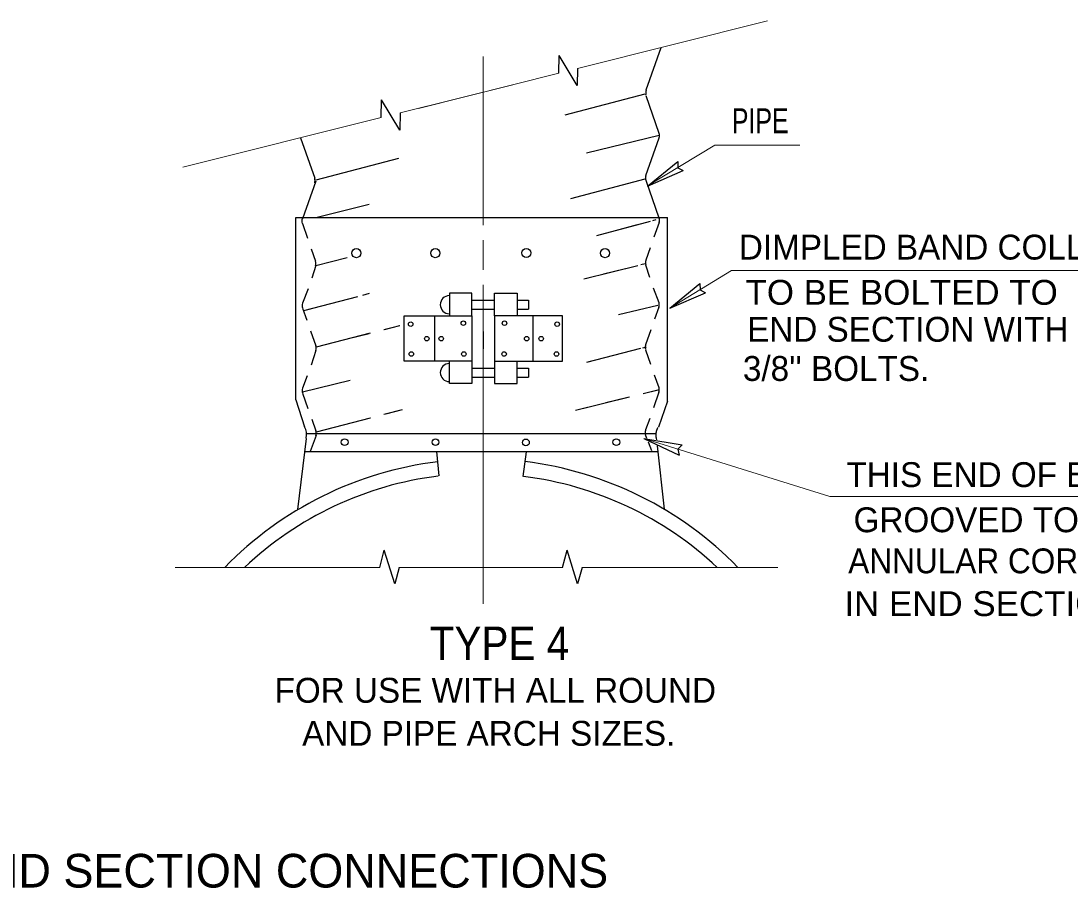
# Model space of a CAD drawing. Extents: x 594 to 966, y -57 to 211.
# Drawn here: x 792.07 to 838.48, y 87.89 to 126.23 of the extents above; entities that cross this region are included whole.
import ezdxf
from ezdxf.enums import TextEntityAlignment as Align

# ---------------------------------------------------------------- set-up
doc = ezdxf.new("R2010")
doc.units = 0
doc.header["$LTSCALE"] = 0.41
doc.linetypes.add('LONG_DASHED', pattern=[7.5, 6, -1.5])
for name, color, linetype, lineweight in [('1', 7, 'Continuous', 25), ('14', 7, 'Continuous', 35), ('15', 7, 'Continuous', 25)]:
    doc.layers.add(name, color=color, linetype=linetype, lineweight=lineweight)

msp = doc.modelspace()

# ---------------------------------------------------------------- linework, layer by layer
at = {"layer": '1', "lineweight": 13}
for p, q in [((816.6968, 124.1315), (825.1002, 126.2332)), ((815.8652, 123.9232), (809.6527, 122.369)), ((808.8468, 122.1673), (813.836, 123.4157)), ((808.0152, 121.9598), (799.236, 119.7632)), ((807.9452, 102.0707), (798.8952, 102.0707)), ((808.8027, 102.0707), (813.9452, 102.0707)), ((816.0368, 102.0707), (809.6335, 102.0707)), ((816.8943, 102.0707), (825.556, 102.0707))]:
    msp.add_line(p, q, dxfattribs=at)
at = {"layer": '1'}
for p, q in [((815.8652, 123.9232), (815.8768, 124.7057)), ((808.0152, 121.9598), (808.0277, 122.7415)), ((819.7927, 118.9357), (821.1293, 120.0165)), ((819.7927, 118.9357), (821.3718, 119.6157)), ((820.7727, 113.5357), (822.1085, 114.6182)), ((820.7727, 113.5357), (822.351, 114.2182)), ((819.6352, 107.7648), (821.331, 107.4823)), ((819.6352, 107.7648), (821.1918, 107.0357)), ((807.9452, 102.0707), (808.1468, 102.8265)), ((816.0368, 102.0707), (816.2385, 102.8265))]:
    msp.add_line(p, q, dxfattribs=at)
for points in [[(816.6968, 124.1315), (816.6843, 123.3732), (815.8768, 124.7057)], [(808.8468, 122.1673), (808.8352, 121.4098), (808.0277, 122.7415)], [(821.1293, 120.0165), (821.1393, 119.7457), (821.3718, 119.6157)], [(822.1085, 114.6182), (822.1177, 114.3473), (822.351, 114.2182)], [(821.331, 107.4823), (821.1352, 107.2957), (821.1918, 107.0357)], [(808.8027, 102.0707), (808.6068, 101.3382), (808.1468, 102.8265)], [(816.8943, 102.0707), (816.6985, 101.3382), (816.2385, 102.8265)]]:
    msp.add_lwpolyline(points, dxfattribs=at)
at = {"layer": '15'}
for p, q in [((820.3777, 125.0523), (819.7135, 123.1682)), ((816.1518, 122.0865), (819.6918, 123.0065)), ((819.7118, 122.9365), (820.2993, 121.269)), ((817.0918, 120.4065), (820.3118, 121.1865)), ((804.4393, 121.0648), (805.0693, 119.279)), ((820.2918, 121.0557), (819.7035, 119.3882)), ((805.1318, 119.2065), (808.7918, 120.1665)), ((805.1118, 119.1565), (804.5243, 117.4898)), ((816.4018, 118.3865), (819.6818, 119.2465)), ((819.7118, 119.1965), (820.2993, 117.5298)), ((805.1118, 117.5465), (807.4718, 118.1265)), ((804.2318, 109.4865), (804.2318, 117.5465)), ((820.6718, 109.4265), (820.6718, 117.5465)), ((804.5218, 117.2765), (804.7477, 116.6323)), ((820.3027, 117.3165), (820.0768, 116.6723)), ((804.9152, 116.159), (805.1093, 115.6098)), ((819.9085, 116.199), (819.7152, 115.6498)), ((805.1218, 115.4165), (804.946, 114.8632)), ((819.7018, 115.4565), (819.8777, 114.9032)), ((804.7785, 114.389), (804.5343, 113.7498)), ((820.046, 114.429), (820.2893, 113.7898)), ((812.0252, 113.8865), (813.0252, 113.8865)), ((814.0252, 113.8865), (814.5252, 113.8865)), ((814.5252, 113.8865), (814.5252, 113.4865)), ((804.5318, 113.5365), (804.7177, 113.0023)), ((812.0252, 113.4865), (813.0252, 113.4865)), ((814.0252, 113.4865), (814.5252, 113.4865)), ((820.2927, 113.5765), (820.1068, 113.0423)), ((810.3652, 113.1965), (810.3652, 111.1965)), ((814.7252, 113.1965), (814.7252, 111.1965)), ((804.8852, 112.529), (805.1193, 111.8698)), ((812.5252, 112.5073), (812.5252, 111.7332)), ((819.9385, 112.569), (819.7052, 111.9098)), ((805.1218, 111.6565), (804.906, 111.0132)), ((819.7018, 111.6965), (819.9177, 111.0532)), ((804.7385, 110.5398), (804.5343, 109.9898)), ((812.0252, 110.8865), (813.0252, 110.8865)), ((812.0252, 110.4865), (813.0252, 110.4865)), ((814.0252, 110.8865), (814.5252, 110.8865)), ((814.0252, 110.4865), (814.5252, 110.4865)), ((814.5252, 110.8865), (814.5252, 110.4865)), ((820.086, 110.5798), (820.2893, 110.0298)), ((804.5318, 109.7765), (804.7677, 109.0923)), ((820.2927, 109.8165), (820.0568, 109.1323)), ((804.2318, 109.4765), (804.621, 108.2848)), ((820.6718, 109.4265), (820.2718, 108.2665)), ((804.9352, 108.619), (805.1193, 108.1098)), ((819.8885, 108.659), (819.7052, 108.1498)), ((804.6918, 107.7665), (804.3118, 104.6265)), ((804.7218, 107.9965), (820.1618, 107.9965)), ((805.1327, 107.9065), (804.8627, 107.1973)), ((819.6918, 107.9465), (819.7518, 107.7882)), ((820.1818, 107.7665), (820.1877, 107.7098)), ((819.816, 107.6198), (819.9618, 107.2373)), ((820.216, 107.4498), (820.5218, 104.6465)), ((804.6218, 107.1965), (820.2618, 107.1965)), ((810.5718, 106.1165), (810.4718, 107.1965)), ((814.2918, 106.0865), (814.4318, 107.1865))]:
    msp.add_line(p, q, dxfattribs=at)
at = {"layer": '15', "lineweight": 13}
for p, q in [((812.5252, 124.6573), (812.5252, 117.2057)), ((812.5252, 115.2273), (812.5252, 116.5465)), ((812.5252, 100.4565), (812.5252, 114.5682))]:
    msp.add_line(p, q, dxfattribs=at)
at = {"layer": '15', "linetype": 'LONG_DASHED'}
for p, q in [((817.5518, 116.7465), (820.1718, 117.4465)), ((820.0252, 117.4065), (820.1802, 117.4482)), ((818.3827, 116.9682), (819.3493, 117.2265)), ((817.5518, 116.7465), (817.7068, 116.7873)), ((805.1218, 115.4165), (806.5018, 115.7765)), ((816.9718, 114.8265), (819.6718, 115.5065)), ((817.8452, 115.0457), (818.8143, 115.2898)), ((819.4935, 115.4607), (819.6868, 115.5098)), ((816.9718, 114.8265), (817.166, 114.8748)), ((804.5918, 113.4265), (807.4718, 114.1865)), ((807.2027, 114.1148), (807.4927, 114.1915)), ((805.5493, 113.679), (806.516, 113.934)), ((804.5918, 113.4265), (804.8818, 113.5023)), ((818.5118, 113.2465), (820.2518, 113.6665)), ((805.1518, 111.8265), (808.8318, 112.7665)), ((806.5085, 112.1723), (807.4777, 112.4198)), ((808.156, 112.5932), (808.8335, 112.7665)), ((805.1518, 111.8265), (805.8302, 111.999)), ((817.1118, 111.1465), (819.666, 111.804)), ((817.9543, 111.3632), (818.9227, 111.6123)), ((819.591, 111.7848), (819.746, 111.8248)), ((817.1118, 111.1465), (817.2668, 111.1857)), ((804.5318, 109.8265), (806.6318, 110.3465)), ((816.6118, 109.0265), (820.2518, 109.9265)), ((817.9518, 109.3573), (818.9227, 109.5973)), ((819.6018, 109.7657), (820.2618, 109.9282)), ((816.6118, 109.0265), (817.2718, 109.189)), ((805.1518, 108.0665), (808.9318, 109.0465)), ((806.5652, 108.4323), (807.5335, 108.6832)), ((808.211, 108.859), (808.9468, 109.0498)), ((805.1518, 108.0665), (805.8877, 108.2565))]:
    msp.add_line(p, q, dxfattribs=at)
at = {"layer": '15'}
for points in [[(819.7277, 123.1698), (819.7252, 123.1623), (819.7227, 123.1548), (819.721, 123.1482), (819.7185, 123.1407), (819.7168, 123.1332), (819.7152, 123.1257), (819.7143, 123.1182), (819.7127, 123.1107), (819.7118, 123.1023), (819.711, 123.0948), (819.7102, 123.0873), (819.7102, 123.0798), (819.7102, 123.0723), (819.7102, 123.0648), (819.7102, 123.0565), (819.7102, 123.049), (819.711, 123.0415), (819.7118, 123.034), (819.7127, 123.0265), (819.7135, 123.019), (819.7143, 123.0115), (819.716, 123.004), (819.7177, 122.9965), (819.7193, 122.989), (819.7218, 122.9815), (819.7277, 122.9623)], [(820.306, 121.0623), (820.3085, 121.069), (820.311, 121.0765), (820.3127, 121.084), (820.3143, 121.0915), (820.316, 121.099), (820.3177, 121.1065), (820.3193, 121.114), (820.3202, 121.1215), (820.3218, 121.129), (820.3227, 121.1365), (820.3227, 121.144), (820.3235, 121.1523), (820.3235, 121.1598), (820.3235, 121.1673), (820.3235, 121.1748), (820.3235, 121.1823), (820.3227, 121.1898), (820.3218, 121.1982), (820.321, 121.2057), (820.3202, 121.2132), (820.3185, 121.2207), (820.3177, 121.2282), (820.316, 121.2357), (820.3135, 121.2432), (820.3118, 121.2507), (820.306, 121.269)], [(819.7177, 119.3898), (819.7152, 119.3823), (819.7127, 119.3748), (819.711, 119.3682), (819.7085, 119.3607), (819.7068, 119.3532), (819.7052, 119.3457), (819.7043, 119.3382), (819.7027, 119.3307), (819.7018, 119.3223), (819.701, 119.3148), (819.7002, 119.3073), (819.7002, 119.2998), (819.7002, 119.2923), (819.7002, 119.2848), (819.7002, 119.2765), (819.7002, 119.269), (819.701, 119.2615), (819.701, 119.254), (819.7027, 119.2465), (819.7035, 119.239), (819.7043, 119.2315), (819.706, 119.224), (819.7077, 119.2165), (819.7093, 119.209), (819.7118, 119.2015), (819.7177, 119.1823)], [(804.2318, 117.5465), (810.1718, 117.5465), (814.9118, 117.5465), (820.6718, 117.5465)], [(820.306, 117.3223), (820.3085, 117.3298), (820.3102, 117.3373), (820.3127, 117.3448), (820.3143, 117.3515), (820.316, 117.359), (820.3177, 117.3665), (820.3193, 117.374), (820.3202, 117.3815), (820.321, 117.3898), (820.3218, 117.3973), (820.3227, 117.4048), (820.3235, 117.4123), (820.3235, 117.4198), (820.3235, 117.4273), (820.3235, 117.4357), (820.3227, 117.4432), (820.3227, 117.4507), (820.3218, 117.4582), (820.321, 117.4657), (820.3202, 117.4732), (820.3185, 117.4807), (820.3168, 117.4882), (820.3152, 117.4957), (820.3135, 117.5032), (820.3118, 117.5107), (820.306, 117.5298)], [(819.7177, 115.649), (819.7152, 115.6423), (819.7127, 115.6348), (819.711, 115.6273), (819.7093, 115.6198), (819.7068, 115.6123), (819.706, 115.6048), (819.7043, 115.5973), (819.7035, 115.5898), (819.7018, 115.5823), (819.701, 115.5748), (819.701, 115.5673), (819.7002, 115.559), (819.7002, 115.5515), (819.7002, 115.544), (819.7002, 115.5365), (819.7002, 115.529), (819.701, 115.5215), (819.7018, 115.5132), (819.7027, 115.5057), (819.7035, 115.4982), (819.7052, 115.4907), (819.706, 115.4832), (819.7077, 115.4757), (819.7093, 115.4682), (819.7118, 115.4607), (819.7177, 115.4423)], [(812.0252, 113.1965), (812.0252, 114.1965), (811.0252, 114.1965), (811.0252, 113.1965)], [(813.0252, 113.1965), (813.0252, 114.1965), (814.0252, 114.1965), (814.0252, 113.1965)], [(820.296, 113.5823), (820.2985, 113.5898), (820.3002, 113.5973), (820.3027, 113.6048), (820.3043, 113.6115), (820.306, 113.619), (820.3077, 113.6265), (820.3093, 113.634), (820.3102, 113.6415), (820.311, 113.6498), (820.3118, 113.6573), (820.3127, 113.6648), (820.3135, 113.6723), (820.3135, 113.6798), (820.3135, 113.6873), (820.3135, 113.6957), (820.3127, 113.7032), (820.3127, 113.7107), (820.3118, 113.7182), (820.311, 113.7257), (820.3102, 113.7332), (820.3085, 113.7407), (820.3068, 113.7482), (820.3052, 113.7557), (820.3035, 113.7632), (820.3018, 113.7707), (820.296, 113.7898)], [(819.7077, 111.909), (819.7052, 111.9023), (819.7027, 111.8948), (819.701, 111.8873), (819.6993, 111.8798), (819.6968, 111.8723), (819.696, 111.8648), (819.6943, 111.8573), (819.6935, 111.8498), (819.6918, 111.8423), (819.691, 111.8348), (819.691, 111.8273), (819.6902, 111.819), (819.6902, 111.8115), (819.6902, 111.804), (819.6902, 111.7965), (819.6902, 111.789), (819.691, 111.7815), (819.6918, 111.7732), (819.6927, 111.7657), (819.6935, 111.7582), (819.6952, 111.7507), (819.696, 111.7432), (819.6977, 111.7357), (819.6993, 111.7282), (819.7018, 111.7207), (819.7077, 111.7023)], [(812.0252, 111.1965), (812.0252, 110.1965), (811.0252, 110.1965), (811.0252, 111.1965)], [(813.0252, 111.1965), (813.0252, 110.1965), (814.0252, 110.1965), (814.0252, 111.1965)], [(820.296, 109.8223), (820.2985, 109.8298), (820.3002, 109.8373), (820.3027, 109.8448), (820.3043, 109.8515), (820.306, 109.859), (820.3077, 109.8665), (820.3093, 109.874), (820.3102, 109.8815), (820.311, 109.8898), (820.3118, 109.8973), (820.3127, 109.9048), (820.3135, 109.9123), (820.3135, 109.9198), (820.3135, 109.9273), (820.3135, 109.9357), (820.3127, 109.9432), (820.3127, 109.9507), (820.3118, 109.9582), (820.311, 109.9657), (820.3102, 109.9732), (820.3085, 109.9807), (820.3068, 109.9882), (820.3052, 109.9957), (820.3035, 110.0032), (820.3018, 110.0107), (820.296, 110.0298)], [(819.7077, 108.149), (819.7052, 108.1423), (819.7027, 108.1348), (819.701, 108.1273), (819.6993, 108.1198), (819.6968, 108.1123), (819.696, 108.1048), (819.6943, 108.0973), (819.6935, 108.0898), (819.6918, 108.0823), (819.691, 108.0748), (819.691, 108.0673), (819.6902, 108.059), (819.6902, 108.0515), (819.6902, 108.044), (819.6902, 108.0365), (819.6902, 108.029), (819.691, 108.0215), (819.6918, 108.0132), (819.6927, 108.0057), (819.6935, 107.9982), (819.6952, 107.9907), (819.696, 107.9832), (819.6977, 107.9757), (819.6993, 107.9682), (819.7018, 107.9607), (819.7077, 107.9423)], [(820.191, 107.7657), (820.1868, 107.7823), (820.1835, 107.7998), (820.181, 107.8165), (820.1785, 107.8332), (820.176, 107.8507), (820.1743, 107.8673), (820.1735, 107.8848), (820.1727, 107.9015), (820.1718, 107.919), (820.1718, 107.9365), (820.1727, 107.9532), (820.1735, 107.9707), (820.1752, 107.9873), (820.1768, 108.0048), (820.1785, 108.0215), (820.181, 108.039), (820.1843, 108.0557), (820.1877, 108.0723), (820.191, 108.089), (820.1952, 108.1057), (820.2002, 108.1223), (820.2052, 108.139), (820.211, 108.1548), (820.2168, 108.1715), (820.2227, 108.1873), (820.2293, 108.2032), (820.236, 108.219), (820.2435, 108.2348), (820.261, 108.2673)]]:
    msp.add_lwpolyline(points, dxfattribs=at)
at = {"layer": '15', "lineweight": 13}
for points in [[(819.7918, 118.9365), (822.7718, 120.7365), (826.5277, 120.7473)], [(820.7718, 113.5365), (823.5118, 115.1965), (841.6477, 115.194)], [(819.6352, 107.7665), (827.8552, 105.2065), (844.6877, 105.2065)]]:
    msp.add_lwpolyline(points, dxfattribs=at)
at = {"layer": '15'}
for points in [[(809.0252, 113.1965), (812.0252, 113.1965), (812.0252, 111.1965), (809.0252, 111.1965)], [(816.0252, 113.1965), (813.0252, 113.1965), (813.0252, 111.1965), (816.0252, 111.1965)]]:
    msp.add_lwpolyline(points, close=True, dxfattribs=at)
for centre, radius, start, end in [((804.7723, 119.1755), 0.3117, 340.60455, 19.39271), ((804.8124, 117.3861), 0.3117, 160.60457, 199.39273), ((806.9121, 115.9662), 0.2, 0, 359.99998), ((810.4021, 115.9662), 0.2, 0, 359.99998), ((814.4321, 115.9762), 0.2, 0, 359.99998), ((817.9121, 115.9662), 0.2, 0, 359.99998), ((804.8124, 115.5057), 0.3117, 340.60455, 19.39271), ((804.8224, 113.6461), 0.3117, 160.60457, 199.39273), ((811.0249, 113.6862), 0.4, 89.99998, 269.99994), ((809.3149, 112.8262), 0.1, 0, 359.99998), ((811.6449, 112.8662), 0.1, 0, 359.99998), ((813.4662, 112.8662), 0.1, 180.00002, 180), ((815.7962, 112.8262), 0.1, 180.00002, 180), ((804.8224, 111.7657), 0.3117, 340.60455, 19.39271), ((810.0249, 112.1862), 0.1, 0, 359.99998), ((810.6649, 112.1862), 0.1, 0, 359.99998), ((814.4462, 112.1862), 0.1, 180.00002, 180), ((815.0862, 112.1862), 0.1, 180.00002, 180), ((809.3449, 111.5062), 0.1, 0, 359.99998), ((811.6649, 111.5062), 0.1, 0, 359.99998), ((813.4462, 111.5062), 0.1, 180.00002, 180), ((815.7662, 111.5062), 0.1, 180.00002, 180), ((811.0249, 110.6862), 0.4, 89.99998, 269.99994), ((804.8224, 109.8861), 0.3117, 160.60457, 199.39273), ((804.0121, 107.9462), 0.7, 346.76105, 29.13637), ((804.8224, 108.0057), 0.3117, 340.60455, 19.39271), ((806.3921, 107.6062), 0.15, 0, 359.99998), ((810.4121, 107.6062), 0.15, 0, 359.99998), ((814.4121, 107.5962), 0.15, 0, 359.99998), ((818.4121, 107.6062), 0.15, 0, 359.99998), ((812.4321, 91.0262), 15.84, 44.20684, 82.95145), ((812.4321, 91.0262), 15.83, 96.95906, 135.75795), ((812.4321, 90.9662), 15.26, 97.16324, 133.30754), ((812.4321, 90.9662), 15.24, 46.7723, 82.91401)]:
    msp.add_arc(centre, radius, start, end, dxfattribs=at)

# ---------------------------------------------------------------- texts
at = {"layer": '14', "width": 0.9}
msp.add_text('TYPE 4', height=1.488, dxfattribs=at).set_placement((810.1552, 97.9673))
at = {"layer": '14'}
msp.add_text('TYPICAL METAL END SECTION CONNECTIONS', height=1.488, dxfattribs=at).set_placement((773.1643, 87.9115))
at = {"layer": '15'}
for s, width, p in [('PIPE', 0.75, (826.0377, 121.269)), ('TO BE BOLTED TO', 1.05, (837.9435, 113.6832)), ('ANNULAR CORRUGATION', 0.95, (846.2185, 101.8073)), ('IN END SECTION.', 1.05, (841.4585, 99.9173))]:
    msp.add_text(s, height=1.1, dxfattribs=dict(at, width=width)).set_placement(p, align=Align.RIGHT)
for s, p in [('DIMPLED BAND COLLAR', (841.1627, 115.6832)), ('END SECTION WITH', (838.4177, 112.049)), ("3/8'' BOLTS.", (832.2585, 110.3157)), ('THIS END OF BAND', (842.4035, 105.6215)), ('GROOVED TO MATCH', (844.516, 103.6248)), ('FOR USE WITH ALL ROUND', (822.8235, 96.084)), ('AND PIPE ARCH SIZES.', (821.0235, 94.1815))]:
    msp.add_text(s, height=1.1, dxfattribs=at).set_placement(p, align=Align.RIGHT)

doc.saveas('drawing.dxf')
